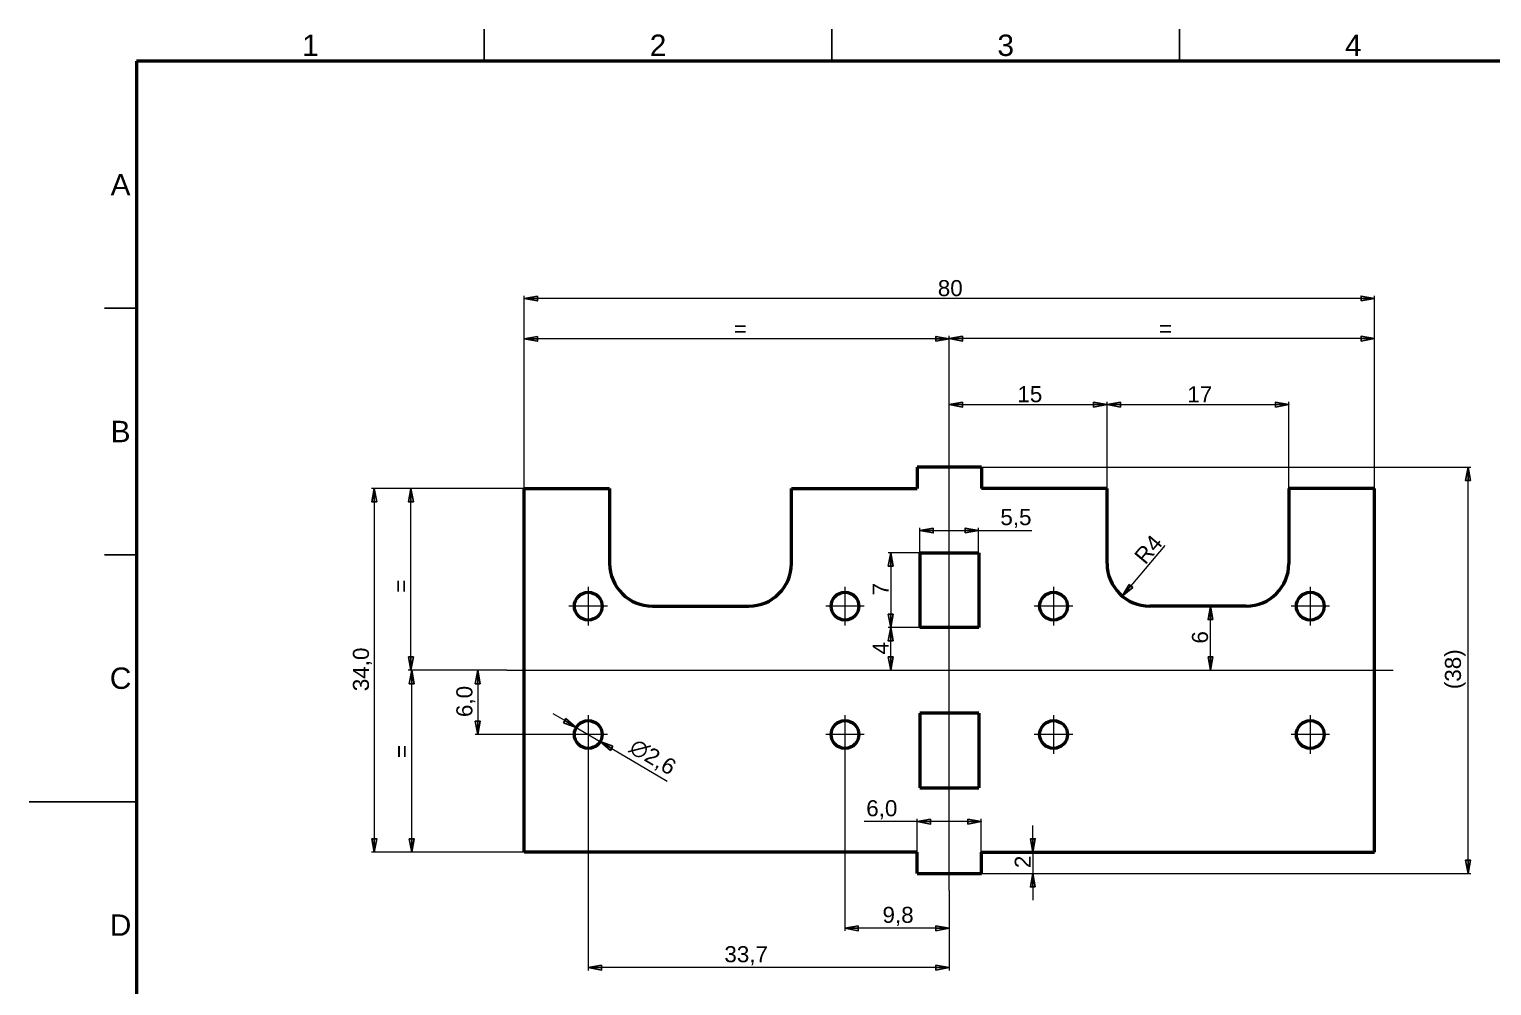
# Model space of a CAD drawing. Header units: millimetres. Extents: x 0 to 208, y 2 to 146.
# Drawn here: x 0 to 136.7, y 57 to 146.5 of the extents above; entities that cross this region are included whole.
import ezdxf

# ---------------------------------------------------------------- set-up
doc = ezdxf.new("R2010")
doc.units = ezdxf.units.MM
doc.header["$LTSCALE"] = 0.5
doc.linetypes.add('CHAIN', pattern=[0.3543, 0.2362, -0.0295, 0.0591, -0.0295])
for name, color, linetype, lineweight in [('Center Mark(INTECO)', 7, 'CHAIN', 18), ('Centerline(INTECO)', 7, 'CHAIN', 18), ('Dimensions(INTECO)', 7, 'Continuous', 25), ('Sketch Geometry(INTECO)', 7, 'Continuous', 50), ('Symbols(INTECO)', 7, 'Continuous', 18)]:
    doc.layers.add(name, color=color, linetype=linetype, lineweight=lineweight)
doc.layers.add('Visible Edges(INTECO)', color=7, linetype='Continuous', lineweight=50, true_color=0x262659)
doc.styles.add('Current-ISO-INTECO', font='arial.ttf')
doc.styles.add('Current-ISO-INTECODimensionsText', font='arial.ttf')
doc.dimstyles.new('ISO - INTECO', dxfattribs={"dimscale": 0.5, "dimtxt": 3, "dimasz": 2.5, "dimexe": 0.5, "dimexo": 0, "dimgap": 0.4, "dimtad": 1, "dimrnd": 1e-08, "dimzin": 0, "dimtxsty": 'Current-ISO-INTECODimensionsText', "dimblk": 'Filled-3', "dimcen": 0.09, "dimdle": 7, "dimclrd": 7, "dimclre": 7, "dimclrt": 7, "dimadec": 1, "dimazin": 0, "dimtfac": 0.666667, "dimtmove": 0, "dimatfit": 3, "dimfxl": 1, "dimtolj": 1, "dimlwd": 15, "dimlwe": 15, "dimarcsym": 0})

# ---------------------------------------------------------------- blocks, each defined once
blk = doc.blocks.new('Borders INTECO Okvir')
at = {"layer": 'Sketch Geometry(INTECO)', "lineweight": 25}
for p, q in [((85, 293), (85, 287)), ((150, 293), (150, 287)), ((215, 293), (215, 287)), ((14, 240.83), (20, 240.83)), ((14, 194.67), (20, 194.67)), ((17, 148.5), (-0.07, 148.5)), ((14, 148.5), (20, 148.5))]:
    blk.add_line(p, q, dxfattribs=at)
at = {"layer": 'Sketch Geometry(INTECO)'}
for p, q in [((410, 287), (20, 287)), ((20, 287), (20, 10))]:
    blk.add_line(p, q, dxfattribs=at)
at = {"layer": 'Symbols(INTECO)', "color": 7, "char_height": 4, "style": 'Current-ISO-INTECO'}
for s, insert, attachment_point in [('\\fArial|b0|i0;\\H4.0000;1', (52.5, 292), 2), ('\\fArial|b0|i0;\\H4.0000;2', (117.5, 292), 2), ('\\fArial|b0|i0;\\H4.0000;3', (182.5, 292), 2), ('\\fArial|b0|i0;\\H4.0000;4', (247.5, 292), 2), ('\\fArial|b0|i0;\\H4.0000;A', (17, 263.92), 5), ('\\fArial|b0|i0;\\H4.0000;B', (17, 217.75), 5), ('\\fArial|b0|i0;\\H4.0000;C', (17, 171.58), 5), ('\\fArial|b0|i0;\\H4.0000;D', (17, 125.42), 5)]:
    blk.add_mtext(s, dxfattribs=dict(at, insert=insert, attachment_point=attachment_point))
blk = doc.blocks.new('Filled-3')
at = {"color": 0}
for p, q in [((0, 0), (-1, 0.18)), ((-1, 0.18), (-1, -0.18)), ((-1, 0), (0, 0)), ((-1, -0.18), (0, 0))]:
    blk.add_line(p, q, dxfattribs=at)
at = {"color": 0, "flags": 128}
blk.add_lwpolyline([(-1, -0.18), (0, 0), (-1, 0.18), (-1, -0.18)], dxfattribs=at)
at = {"color": 0}
blk.add_solid([(-1, -0.18), (0, 0), (-1, 0.18), (-1, -0.18)], dxfattribs=at)
blk = doc.blocks.new('*D25')
at = {"layer": 'Defpoints', "color": 0, "linetype": 'Continuous', "transparency": 16777216}
for p in [(76.22, 78.74), (85.97, 65.96), (76.22, 62.41)]:
    blk.add_point(p, dxfattribs=at)
at = {"layer": 'Dimensions(INTECO)', "color": 7, "linetype": 'Continuous', "lineweight": 15, "transparency": 16777216}
for p, q in [((76.22, 78.74), (76.22, 62.16)), ((85.97, 65.96), (85.97, 62.16)), ((84.72, 62.41), (77.47, 62.41))]:
    blk.add_line(p, q, dxfattribs=at)
at = {"layer": 'Dimensions(INTECO)', "color": 7, "linetype": 'Continuous', "lineweight": 15, "transparency": 16777216, "xscale": 1.25, "yscale": 1.25, "zscale": 1.25, "rotation": 180}
blk.add_blockref('Filled-3', (76.22, 62.41), dxfattribs=at)
at = {"layer": 'Dimensions(INTECO)', "color": 7, "linetype": 'Continuous', "lineweight": 15, "transparency": 16777216, "xscale": 1.25, "yscale": 1.25, "zscale": 1.25}
blk.add_blockref('Filled-3', (85.97, 62.41), dxfattribs=at)
at = {"layer": 'Dimensions(INTECO)', "color": 7, "linetype": 'Continuous', "lineweight": 18, "transparency": 16777216, "insert": (79.73, 64.42), "char_height": 1.5, "attachment_point": 1, "style": 'Current-ISO-INTECODimensionsText'}
blk.add_mtext('\\A1;9,8', dxfattribs=at)
blk = doc.blocks.new('*D26')
at = {"layer": 'Defpoints', "color": 0, "linetype": 'Continuous', "transparency": 16777216}
for p in [(52.22, 81.84), (85.97, 65.96), (52.22, 58.73)]:
    blk.add_point(p, dxfattribs=at)
at = {"layer": 'Dimensions(INTECO)', "color": 7, "linetype": 'Continuous', "lineweight": 15, "transparency": 16777216}
for p, q in [((52.22, 81.84), (52.22, 58.48)), ((85.97, 65.96), (85.97, 58.48)), ((84.72, 58.73), (53.47, 58.73))]:
    blk.add_line(p, q, dxfattribs=at)
at = {"layer": 'Dimensions(INTECO)', "color": 7, "linetype": 'Continuous', "lineweight": 15, "transparency": 16777216, "xscale": 1.25, "yscale": 1.25, "zscale": 1.25, "rotation": 180}
blk.add_blockref('Filled-3', (52.22, 58.73), dxfattribs=at)
at = {"layer": 'Dimensions(INTECO)', "color": 7, "linetype": 'Continuous', "lineweight": 15, "transparency": 16777216, "xscale": 1.25, "yscale": 1.25, "zscale": 1.25}
blk.add_blockref('Filled-3', (85.97, 58.73), dxfattribs=at)
at = {"layer": 'Dimensions(INTECO)', "color": 7, "linetype": 'Continuous', "lineweight": 18, "transparency": 16777216, "insert": (64.95, 60.74), "char_height": 1.5, "attachment_point": 1, "style": 'Current-ISO-INTECODimensionsText'}
blk.add_mtext('\\A1;33,7', dxfattribs=at)
blk = doc.blocks.new('*D27')
at = {"layer": 'Defpoints', "color": 0, "linetype": 'Continuous', "transparency": 16777216}
for p in [(44.6, 86.54), (41.89, 80.54), (50.92, 80.54)]:
    blk.add_point(p, dxfattribs=at)
at = {"layer": 'Dimensions(INTECO)', "color": 7, "linetype": 'Continuous', "lineweight": 15, "transparency": 16777216}
for p, q in [((44.6, 86.54), (41.64, 86.54)), ((41.89, 85.29), (41.89, 81.79)), ((50.92, 80.54), (41.64, 80.54))]:
    blk.add_line(p, q, dxfattribs=at)
at = {"layer": 'Dimensions(INTECO)', "color": 7, "linetype": 'Continuous', "lineweight": 15, "transparency": 16777216, "xscale": 1.25, "yscale": 1.25, "zscale": 1.25}
for p, rotation in [((41.89, 86.54), 90), ((41.89, 80.54), 270)]:
    blk.add_blockref('Filled-3', p, dxfattribs=dict(at, rotation=rotation))
at = {"layer": 'Dimensions(INTECO)', "color": 7, "linetype": 'Continuous', "lineweight": 18, "transparency": 16777216, "insert": (39.89, 82.17), "char_height": 1.5, "attachment_point": 1, "rotation": 90, "style": 'Current-ISO-INTECODimensionsText'}
blk.add_mtext('\\A1;6,0', dxfattribs=at)
blk = doc.blocks.new('*D28')
at = {"layer": 'Defpoints', "color": 0, "linetype": 'Continuous', "transparency": 16777216}
for p in [(100.72, 111.39), (85.97, 106.69), (100.72, 103.54)]:
    blk.add_point(p, dxfattribs=at)
at = {"layer": 'Dimensions(INTECO)', "color": 7, "linetype": 'Continuous', "lineweight": 15, "transparency": 16777216}
for p, q in [((85.97, 106.69), (85.97, 111.64)), ((87.22, 111.39), (99.47, 111.39)), ((100.72, 103.54), (100.72, 111.64))]:
    blk.add_line(p, q, dxfattribs=at)
at = {"layer": 'Dimensions(INTECO)', "color": 7, "linetype": 'Continuous', "lineweight": 15, "transparency": 16777216, "xscale": 1.25, "yscale": 1.25, "zscale": 1.25, "rotation": 180}
blk.add_blockref('Filled-3', (85.97, 111.39), dxfattribs=at)
at = {"layer": 'Dimensions(INTECO)', "color": 7, "linetype": 'Continuous', "lineweight": 15, "transparency": 16777216, "xscale": 1.25, "yscale": 1.25, "zscale": 1.25}
blk.add_blockref('Filled-3', (100.72, 111.39), dxfattribs=at)
at = {"layer": 'Dimensions(INTECO)', "color": 7, "linetype": 'Continuous', "lineweight": 18, "transparency": 16777216, "insert": (92.34, 113.12), "char_height": 1.5, "attachment_point": 1, "style": 'Current-ISO-INTECODimensionsText'}
blk.add_mtext('\\A1;15', dxfattribs=at)
blk = doc.blocks.new('*D29')
at = {"layer": 'Defpoints', "color": 0, "linetype": 'Continuous', "transparency": 16777216}
for p in [(117.72, 111.39), (100.72, 103.54), (117.72, 103.54)]:
    blk.add_point(p, dxfattribs=at)
at = {"layer": 'Dimensions(INTECO)', "color": 7, "linetype": 'Continuous', "lineweight": 15, "transparency": 16777216}
for p, q in [((100.72, 103.54), (100.72, 111.64)), ((101.97, 111.39), (116.47, 111.39)), ((117.72, 103.54), (117.72, 111.64))]:
    blk.add_line(p, q, dxfattribs=at)
at = {"layer": 'Dimensions(INTECO)', "color": 7, "linetype": 'Continuous', "lineweight": 15, "transparency": 16777216, "xscale": 1.25, "yscale": 1.25, "zscale": 1.25, "rotation": 180}
blk.add_blockref('Filled-3', (100.72, 111.39), dxfattribs=at)
at = {"layer": 'Dimensions(INTECO)', "color": 7, "linetype": 'Continuous', "lineweight": 15, "transparency": 16777216, "xscale": 1.25, "yscale": 1.25, "zscale": 1.25}
blk.add_blockref('Filled-3', (117.72, 111.39), dxfattribs=at)
at = {"layer": 'Dimensions(INTECO)', "color": 7, "linetype": 'Continuous', "lineweight": 18, "transparency": 16777216, "insert": (108.22, 113.1), "char_height": 1.5, "attachment_point": 1, "style": 'Current-ISO-INTECODimensionsText'}
blk.add_mtext('\\A1;17', dxfattribs=at)
blk = doc.blocks.new('*D30')
at = {"layer": 'Defpoints', "color": 0, "linetype": 'Continuous', "transparency": 16777216}
for p in [(109.22, 92.54), (110.4, 92.54), (110.4, 86.54)]:
    blk.add_point(p, dxfattribs=at)
at = {"layer": 'Dimensions(INTECO)', "color": 7, "linetype": 'Continuous', "lineweight": 15, "transparency": 16777216}
blk.add_line((110.4, 87.79), (110.4, 91.29), dxfattribs=at)
at = {"layer": 'Dimensions(INTECO)', "color": 7, "linetype": 'Continuous', "lineweight": 15, "transparency": 16777216, "xscale": 1.25, "yscale": 1.25, "zscale": 1.25}
for p, rotation in [((110.4, 92.54), 90), ((110.4, 86.54), 270)]:
    blk.add_blockref('Filled-3', p, dxfattribs=dict(at, rotation=rotation))
at = {"layer": 'Dimensions(INTECO)', "color": 7, "linetype": 'Continuous', "lineweight": 18, "transparency": 16777216, "insert": (108.66, 89.04), "char_height": 1.5, "attachment_point": 1, "rotation": 90, "style": 'Current-ISO-INTECODimensionsText'}
blk.add_mtext('\\A1;6', dxfattribs=at)
blk = doc.blocks.new('*D31')
at = {"layer": 'Defpoints', "color": 0, "linetype": 'Continuous', "transparency": 16777216}
for p in [(80.5, 90.54), (83.22, 90.54), (80.5, 86.54)]:
    blk.add_point(p, dxfattribs=at)
at = {"layer": 'Dimensions(INTECO)', "color": 7, "linetype": 'Continuous', "lineweight": 15, "transparency": 16777216}
for p, q in [((83.22, 90.54), (80.25, 90.54)), ((80.5, 87.79), (80.5, 89.29))]:
    blk.add_line(p, q, dxfattribs=at)
at = {"layer": 'Dimensions(INTECO)', "color": 7, "linetype": 'Continuous', "lineweight": 15, "transparency": 16777216, "xscale": 1.25, "yscale": 1.25, "zscale": 1.25}
for p, rotation in [((80.5, 90.54), 90), ((80.5, 86.54), 270)]:
    blk.add_blockref('Filled-3', p, dxfattribs=dict(at, rotation=rotation))
at = {"layer": 'Dimensions(INTECO)', "color": 7, "linetype": 'Continuous', "lineweight": 18, "transparency": 16777216, "insert": (78.8, 88.02), "char_height": 1.5, "attachment_point": 1, "rotation": 90, "style": 'Current-ISO-INTECODimensionsText'}
blk.add_mtext('\\A1;4', dxfattribs=at)
blk = doc.blocks.new('*D32')
at = {"layer": 'Defpoints', "color": 0, "linetype": 'Continuous', "transparency": 16777216}
for p in [(83.22, 97.54), (80.5, 90.54), (83.22, 90.54)]:
    blk.add_point(p, dxfattribs=at)
at = {"layer": 'Dimensions(INTECO)', "color": 7, "linetype": 'Continuous', "lineweight": 15, "transparency": 16777216}
for p, q in [((83.22, 97.54), (80.25, 97.54)), ((80.5, 96.29), (80.5, 91.79)), ((83.22, 90.54), (80.25, 90.54))]:
    blk.add_line(p, q, dxfattribs=at)
at = {"layer": 'Dimensions(INTECO)', "color": 7, "linetype": 'Continuous', "lineweight": 15, "transparency": 16777216, "xscale": 1.25, "yscale": 1.25, "zscale": 1.25}
for p, rotation in [((80.5, 97.54), 90), ((80.5, 90.54), 270)]:
    blk.add_blockref('Filled-3', p, dxfattribs=dict(at, rotation=rotation))
at = {"layer": 'Dimensions(INTECO)', "color": 7, "linetype": 'Continuous', "lineweight": 18, "transparency": 16777216, "insert": (78.8, 93.55), "char_height": 1.5, "attachment_point": 1, "rotation": 90, "style": 'Current-ISO-INTECODimensionsText'}
blk.add_mtext('\\A1;7', dxfattribs=at)
blk = doc.blocks.new('*D33')
at = {"layer": 'Defpoints', "color": 0, "linetype": 'Continuous', "transparency": 16777216}
for p in [(88.72, 99.62), (83.22, 97.54), (88.72, 97.54)]:
    blk.add_point(p, dxfattribs=at)
at = {"layer": 'Dimensions(INTECO)', "color": 7, "linetype": 'Continuous', "lineweight": 15, "transparency": 16777216}
for p, q in [((83.22, 97.54), (83.22, 99.87)), ((88.72, 97.54), (88.72, 99.87)), ((84.47, 99.62), (87.47, 99.62)), ((88.72, 99.62), (93.69, 99.62))]:
    blk.add_line(p, q, dxfattribs=at)
at = {"layer": 'Dimensions(INTECO)', "color": 7, "linetype": 'Continuous', "lineweight": 15, "transparency": 16777216, "xscale": 1.25, "yscale": 1.25, "zscale": 1.25, "rotation": 180}
blk.add_blockref('Filled-3', (83.22, 99.62), dxfattribs=at)
at = {"layer": 'Dimensions(INTECO)', "color": 7, "linetype": 'Continuous', "lineweight": 15, "transparency": 16777216, "xscale": 1.25, "yscale": 1.25, "zscale": 1.25}
blk.add_blockref('Filled-3', (88.72, 99.62), dxfattribs=at)
at = {"layer": 'Dimensions(INTECO)', "color": 7, "linetype": 'Continuous', "lineweight": 18, "transparency": 16777216, "insert": (90.75, 101.62), "char_height": 1.5, "attachment_point": 1, "style": 'Current-ISO-INTECODimensionsText'}
blk.add_mtext('\\A1;5,5', dxfattribs=at)
blk = doc.blocks.new('*D34')
at = {"layer": 'Defpoints', "color": 0, "linetype": 'Continuous', "transparency": 16777216}
for p in [(88.97, 72.39), (82.97, 69.54), (88.97, 69.54)]:
    blk.add_point(p, dxfattribs=at)
at = {"layer": 'Dimensions(INTECO)', "color": 7, "linetype": 'Continuous', "lineweight": 15, "transparency": 16777216}
for p, q in [((82.97, 69.54), (82.97, 72.64)), ((88.97, 69.54), (88.97, 72.64)), ((82.97, 72.39), (78.01, 72.39)), ((87.72, 72.39), (84.22, 72.39))]:
    blk.add_line(p, q, dxfattribs=at)
at = {"layer": 'Dimensions(INTECO)', "color": 7, "linetype": 'Continuous', "lineweight": 15, "transparency": 16777216, "xscale": 1.25, "yscale": 1.25, "zscale": 1.25, "rotation": 180}
blk.add_blockref('Filled-3', (82.97, 72.39), dxfattribs=at)
at = {"layer": 'Dimensions(INTECO)', "color": 7, "linetype": 'Continuous', "lineweight": 15, "transparency": 16777216, "xscale": 1.25, "yscale": 1.25, "zscale": 1.25}
blk.add_blockref('Filled-3', (88.97, 72.39), dxfattribs=at)
at = {"layer": 'Dimensions(INTECO)', "color": 7, "linetype": 'Continuous', "lineweight": 18, "transparency": 16777216, "insert": (78.21, 74.39), "char_height": 1.5, "attachment_point": 1, "style": 'Current-ISO-INTECODimensionsText'}
blk.add_mtext('\\A1;6,0', dxfattribs=at)
blk = doc.blocks.new('*D35')
at = {"layer": 'Defpoints', "color": 0, "linetype": 'Continuous', "transparency": 16777216}
for p in [(93.79, 69.54), (88.97, 67.54), (93.79, 67.54)]:
    blk.add_point(p, dxfattribs=at)
at = {"layer": 'Dimensions(INTECO)', "color": 7, "linetype": 'Continuous', "lineweight": 15, "transparency": 16777216}
for p, q in [((93.79, 70.79), (93.79, 72.04)), ((93.79, 69.54), (93.79, 67.54)), ((88.97, 67.54), (94.04, 67.54)), ((93.79, 66.29), (93.79, 65.04))]:
    blk.add_line(p, q, dxfattribs=at)
at = {"layer": 'Dimensions(INTECO)', "color": 7, "linetype": 'Continuous', "lineweight": 15, "transparency": 16777216, "xscale": 1.25, "yscale": 1.25, "zscale": 1.25}
for p, rotation in [((93.79, 69.54), 270), ((93.79, 67.54), 90)]:
    blk.add_blockref('Filled-3', p, dxfattribs=dict(at, rotation=rotation))
at = {"layer": 'Dimensions(INTECO)', "color": 7, "linetype": 'Continuous', "lineweight": 18, "transparency": 16777216, "insert": (92.09, 68.04), "char_height": 1.5, "attachment_point": 1, "rotation": 90, "style": 'Current-ISO-INTECODimensionsText'}
blk.add_mtext('\\A1;2', dxfattribs=at)
blk = doc.blocks.new('*D36')
at = {"layer": 'Defpoints', "color": 0, "linetype": 'Continuous', "transparency": 16777216}
for p in [(35.72, 86.54), (44.6, 86.54), (46.22, 69.54)]:
    blk.add_point(p, dxfattribs=at)
at = {"layer": 'Dimensions(INTECO)', "color": 7, "linetype": 'Continuous', "lineweight": 15, "transparency": 16777216}
for p, q in [((44.6, 86.54), (35.47, 86.54)), ((35.72, 70.79), (35.72, 85.29)), ((46.22, 69.54), (35.47, 69.54))]:
    blk.add_line(p, q, dxfattribs=at)
at = {"layer": 'Dimensions(INTECO)', "color": 7, "linetype": 'Continuous', "lineweight": 15, "transparency": 16777216, "xscale": 1.25, "yscale": 1.25, "zscale": 1.25}
for p, rotation in [((35.72, 86.54), 90), ((35.72, 69.54), 270)]:
    blk.add_blockref('Filled-3', p, dxfattribs=dict(at, rotation=rotation))
at = {"layer": 'Dimensions(INTECO)', "color": 7, "linetype": 'Continuous', "lineweight": 18, "transparency": 16777216, "insert": (34.02, 77.76), "char_height": 1.5, "attachment_point": 1, "rotation": 90, "style": 'Current-ISO-INTECODimensionsText'}
blk.add_mtext('\\A1; \\fArial|b0|i0;\\H1.5000;=', dxfattribs=at)
blk = doc.blocks.new('*D37')
at = {"layer": 'Defpoints', "color": 0, "linetype": 'Continuous', "transparency": 16777216}
for p in [(35.65, 103.54), (46.22, 103.54), (44.6, 86.54)]:
    blk.add_point(p, dxfattribs=at)
at = {"layer": 'Dimensions(INTECO)', "color": 7, "linetype": 'Continuous', "lineweight": 15, "transparency": 16777216}
for p, q in [((46.22, 103.54), (35.4, 103.54)), ((35.65, 87.79), (35.65, 102.29)), ((44.6, 86.54), (35.4, 86.54))]:
    blk.add_line(p, q, dxfattribs=at)
at = {"layer": 'Dimensions(INTECO)', "color": 7, "linetype": 'Continuous', "lineweight": 15, "transparency": 16777216, "xscale": 1.25, "yscale": 1.25, "zscale": 1.25}
for p, rotation in [((35.65, 103.54), 90), ((35.65, 86.54), 270)]:
    blk.add_blockref('Filled-3', p, dxfattribs=dict(at, rotation=rotation))
at = {"layer": 'Dimensions(INTECO)', "color": 7, "linetype": 'Continuous', "lineweight": 18, "transparency": 16777216, "insert": (33.95, 93.21), "char_height": 1.5, "attachment_point": 1, "rotation": 90, "style": 'Current-ISO-INTECODimensionsText'}
blk.add_mtext('\\A1; \\fArial|b0|i0;\\H1.5000;=', dxfattribs=at)
blk = doc.blocks.new('*D38')
at = {"layer": 'Defpoints', "color": 0, "linetype": 'Continuous', "transparency": 16777216}
for p in [(46.22, 103.54), (32.22, 69.54), (46.22, 69.54)]:
    blk.add_point(p, dxfattribs=at)
at = {"layer": 'Dimensions(INTECO)', "color": 7, "linetype": 'Continuous', "lineweight": 15, "transparency": 16777216}
for p, q in [((46.22, 103.54), (31.97, 103.54)), ((32.22, 102.29), (32.22, 70.79)), ((46.22, 69.54), (31.97, 69.54))]:
    blk.add_line(p, q, dxfattribs=at)
at = {"layer": 'Dimensions(INTECO)', "color": 7, "linetype": 'Continuous', "lineweight": 15, "transparency": 16777216, "xscale": 1.25, "yscale": 1.25, "zscale": 1.25}
for p, rotation in [((32.22, 103.54), 90), ((32.22, 69.54), 270)]:
    blk.add_blockref('Filled-3', p, dxfattribs=dict(at, rotation=rotation))
at = {"layer": 'Dimensions(INTECO)', "color": 7, "linetype": 'Continuous', "lineweight": 18, "transparency": 16777216, "insert": (30.22, 84.59), "char_height": 1.5, "attachment_point": 1, "rotation": 90, "style": 'Current-ISO-INTECODimensionsText'}
blk.add_mtext('\\A1;34,0', dxfattribs=at)
blk = doc.blocks.new('*D39')
at = {"layer": 'Defpoints', "color": 0, "linetype": 'Continuous', "transparency": 16777216}
for p in [(88.97, 105.54), (134.47, 105.54), (88.97, 67.54)]:
    blk.add_point(p, dxfattribs=at)
at = {"layer": 'Dimensions(INTECO)', "color": 7, "linetype": 'Continuous', "lineweight": 15, "transparency": 16777216}
for p, q in [((88.97, 105.54), (134.72, 105.54)), ((134.47, 68.79), (134.47, 104.29)), ((88.97, 67.54), (134.72, 67.54))]:
    blk.add_line(p, q, dxfattribs=at)
at = {"layer": 'Dimensions(INTECO)', "color": 7, "linetype": 'Continuous', "lineweight": 15, "transparency": 16777216, "xscale": 1.25, "yscale": 1.25, "zscale": 1.25}
for p, rotation in [((134.47, 105.54), 90), ((134.47, 67.54), 270)]:
    blk.add_blockref('Filled-3', p, dxfattribs=dict(at, rotation=rotation))
at = {"layer": 'Dimensions(INTECO)', "color": 7, "linetype": 'Continuous', "lineweight": 18, "transparency": 16777216, "insert": (132.31, 84.78), "char_height": 1.5, "attachment_point": 1, "rotation": 90, "style": 'Current-ISO-INTECODimensionsText'}
blk.add_mtext('\\A1;\\fArial|b0|i0;\\H1.5000;(38)', dxfattribs=at)
blk = doc.blocks.new('*D40')
at = {"layer": 'Defpoints', "color": 0, "linetype": 'Continuous', "transparency": 16777216}
for p in [(46.22, 117.54), (85.97, 106.69), (46.22, 103.54)]:
    blk.add_point(p, dxfattribs=at)
at = {"layer": 'Dimensions(INTECO)', "color": 7, "linetype": 'Continuous', "lineweight": 15, "transparency": 16777216}
for p, q in [((46.22, 103.54), (46.22, 117.79)), ((85.97, 106.69), (85.97, 117.79)), ((84.72, 117.54), (47.47, 117.54))]:
    blk.add_line(p, q, dxfattribs=at)
at = {"layer": 'Dimensions(INTECO)', "color": 7, "linetype": 'Continuous', "lineweight": 15, "transparency": 16777216, "xscale": 1.25, "yscale": 1.25, "zscale": 1.25, "rotation": 180}
blk.add_blockref('Filled-3', (46.22, 117.54), dxfattribs=at)
at = {"layer": 'Dimensions(INTECO)', "color": 7, "linetype": 'Continuous', "lineweight": 15, "transparency": 16777216, "xscale": 1.25, "yscale": 1.25, "zscale": 1.25}
blk.add_blockref('Filled-3', (85.97, 117.54), dxfattribs=at)
at = {"layer": 'Dimensions(INTECO)', "color": 7, "linetype": 'Continuous', "lineweight": 18, "transparency": 16777216, "insert": (65.25, 119.24), "char_height": 1.5, "attachment_point": 1, "style": 'Current-ISO-INTECODimensionsText'}
blk.add_mtext('\\A1; \\fArial|b0|i0;\\H1.5000;=', dxfattribs=at)
blk = doc.blocks.new('*D41')
at = {"layer": 'Defpoints', "color": 0, "linetype": 'Continuous', "transparency": 16777216}
for p in [(85.97, 117.56), (85.97, 106.69), (125.72, 103.54)]:
    blk.add_point(p, dxfattribs=at)
at = {"layer": 'Dimensions(INTECO)', "color": 7, "linetype": 'Continuous', "lineweight": 15, "transparency": 16777216}
for p, q in [((85.97, 106.69), (85.97, 117.81)), ((125.72, 103.54), (125.72, 117.81)), ((124.47, 117.56), (87.22, 117.56))]:
    blk.add_line(p, q, dxfattribs=at)
at = {"layer": 'Dimensions(INTECO)', "color": 7, "linetype": 'Continuous', "lineweight": 15, "transparency": 16777216, "xscale": 1.25, "yscale": 1.25, "zscale": 1.25, "rotation": 180}
blk.add_blockref('Filled-3', (85.97, 117.56), dxfattribs=at)
at = {"layer": 'Dimensions(INTECO)', "color": 7, "linetype": 'Continuous', "lineweight": 15, "transparency": 16777216, "xscale": 1.25, "yscale": 1.25, "zscale": 1.25}
blk.add_blockref('Filled-3', (125.72, 117.56), dxfattribs=at)
at = {"layer": 'Dimensions(INTECO)', "color": 7, "linetype": 'Continuous', "lineweight": 18, "transparency": 16777216, "insert": (105, 119.26), "char_height": 1.5, "attachment_point": 1, "style": 'Current-ISO-INTECODimensionsText'}
blk.add_mtext('\\A1; \\fArial|b0|i0;\\H1.5000;=', dxfattribs=at)
blk = doc.blocks.new('*D42')
at = {"layer": 'Defpoints', "color": 0, "linetype": 'Continuous', "transparency": 16777216}
for p in [(46.22, 121.31), (46.22, 103.54), (125.72, 103.54)]:
    blk.add_point(p, dxfattribs=at)
at = {"layer": 'Dimensions(INTECO)', "color": 7, "linetype": 'Continuous', "lineweight": 15, "transparency": 16777216}
for p, q in [((46.22, 103.54), (46.22, 121.56)), ((124.47, 121.31), (47.47, 121.31)), ((125.72, 103.54), (125.72, 121.56))]:
    blk.add_line(p, q, dxfattribs=at)
at = {"layer": 'Dimensions(INTECO)', "color": 7, "linetype": 'Continuous', "lineweight": 15, "transparency": 16777216, "xscale": 1.25, "yscale": 1.25, "zscale": 1.25, "rotation": 180}
blk.add_blockref('Filled-3', (46.22, 121.31), dxfattribs=at)
at = {"layer": 'Dimensions(INTECO)', "color": 7, "linetype": 'Continuous', "lineweight": 15, "transparency": 16777216, "xscale": 1.25, "yscale": 1.25, "zscale": 1.25}
blk.add_blockref('Filled-3', (125.72, 121.31), dxfattribs=at)
at = {"layer": 'Dimensions(INTECO)', "color": 7, "linetype": 'Continuous', "lineweight": 18, "transparency": 16777216, "insert": (84.9, 123.04), "char_height": 1.5, "attachment_point": 1, "style": 'Current-ISO-INTECODimensionsText'}
blk.add_mtext('\\A1;80', dxfattribs=at)
blk = doc.blocks.new('*D43')
at = {"layer": 'Defpoints', "color": 0, "linetype": 'Continuous', "transparency": 16777216}
for p in [(51.1, 81.2), (53.34, 79.88)]:
    blk.add_point(p, dxfattribs=at)
at = {"layer": 'Dimensions(INTECO)', "color": 7, "linetype": 'Continuous', "lineweight": 15, "transparency": 16777216}
for p, q in [((50.03, 81.84), (48.95, 82.47)), ((51.1, 81.2), (53.34, 79.88)), ((54.42, 79.24), (59.59, 76.18))]:
    blk.add_line(p, q, dxfattribs=at)
at = {"layer": 'Dimensions(INTECO)', "color": 7, "linetype": 'Continuous', "lineweight": 15, "transparency": 16777216, "xscale": 1.25, "yscale": 1.25, "zscale": 1.25}
for p, rotation in [((51.1, 81.2), 329.3982498445719), ((53.34, 79.88), 149.3982498445719)]:
    blk.add_blockref('Filled-3', p, dxfattribs=dict(at, rotation=rotation))
at = {"layer": 'Dimensions(INTECO)', "color": 7, "linetype": 'Continuous', "lineweight": 18, "transparency": 16777216, "insert": (56.71, 80.27), "char_height": 1.5, "attachment_point": 1, "rotation": 329.3982, "style": 'Current-ISO-INTECODimensionsText'}
blk.add_mtext('\\A1;∅2,6', dxfattribs=at)
blk = doc.blocks.new('*D44')
at = {"layer": 'Defpoints', "color": 0, "linetype": 'Continuous', "transparency": 16777216}
for p in [(104.72, 96.54), (102.15, 93.48)]:
    blk.add_point(p, dxfattribs=at)
at = {"layer": 'Dimensions(INTECO)', "color": 7, "linetype": 'Continuous', "lineweight": 15, "transparency": 16777216}
blk.add_line((106.13, 98.22), (102.95, 94.43), dxfattribs=at)
at = {"layer": 'Dimensions(INTECO)', "color": 7, "linetype": 'Continuous', "lineweight": 15, "transparency": 16777216, "xscale": 1.25, "yscale": 1.25, "zscale": 1.25, "rotation": 229.9730942441794}
blk.add_blockref('Filled-3', (102.15, 93.48), dxfattribs=at)
at = {"layer": 'Dimensions(INTECO)', "color": 7, "linetype": 'Continuous', "lineweight": 18, "transparency": 16777216, "insert": (103.15, 97.31), "char_height": 1.5, "attachment_point": 1, "rotation": 49.9731, "style": 'Current-ISO-INTECODimensionsText'}
blk.add_mtext('\\A1;R4', dxfattribs=at)

msp = doc.modelspace()

# ---------------------------------------------------------------- linework, layer by layer
at = {"layer": 'Center Mark(INTECO)', "linetype": 'Continuous'}
for p, q in [((52.222, 94.339), (52.222, 90.739)), ((76.222, 94.339), (76.222, 90.739)), ((95.722, 94.339), (95.722, 90.739)), ((119.722, 94.339), (119.722, 90.739)), ((54.022, 92.539), (50.422, 92.539)), ((78.022, 92.539), (74.422, 92.539)), ((97.522, 92.539), (93.922, 92.539)), ((121.522, 92.539), (117.922, 92.539)), ((52.222, 82.339), (52.222, 78.739)), ((76.222, 82.339), (76.222, 78.739)), ((95.722, 82.339), (95.722, 78.739)), ((119.722, 82.339), (119.722, 78.739)), ((54.022, 80.539), (50.422, 80.539)), ((78.022, 80.539), (74.422, 80.539)), ((97.522, 80.539), (93.922, 80.539)), ((121.522, 80.539), (117.922, 80.539))]:
    msp.add_line(p, q, dxfattribs=at)
at = {"layer": 'Centerline(INTECO)', "linetype": 'Continuous'}
for p, q in [((85.972, 65.96), (85.972, 106.692)), ((127.487, 86.539), (44.6, 86.539))]:
    msp.add_line(p, q, dxfattribs=at)
at = {"layer": 'Visible Edges(INTECO)'}
for p, q in [((82.972, 105.539), (82.972, 103.539)), ((88.972, 105.539), (82.972, 105.539)), ((88.972, 105.539), (88.972, 103.539)), ((46.222, 103.539), (54.222, 103.539)), ((46.222, 69.539), (46.222, 103.539)), ((54.222, 103.539), (54.222, 96.539)), ((71.222, 96.539), (71.222, 103.539)), ((71.222, 103.539), (82.972, 103.539)), ((100.722, 103.539), (88.972, 103.539)), ((100.722, 96.539), (100.722, 103.539)), ((117.722, 103.539), (117.722, 96.539)), ((125.722, 103.539), (117.722, 103.539)), ((125.722, 69.539), (125.722, 103.539)), ((83.222, 97.539), (83.222, 90.539)), ((83.222, 97.539), (88.722, 97.539)), ((88.722, 97.539), (88.722, 90.539)), ((58.222, 92.539), (67.222, 92.539)), ((113.722, 92.539), (104.722, 92.539)), ((88.722, 90.539), (83.222, 90.539)), ((83.222, 82.539), (83.222, 75.539)), ((88.722, 82.539), (83.222, 82.539)), ((88.722, 82.539), (88.722, 75.539)), ((83.222, 75.539), (88.722, 75.539)), ((82.972, 69.539), (46.222, 69.539)), ((82.972, 67.539), (82.972, 69.539)), ((88.972, 67.539), (88.972, 69.539)), ((88.972, 69.539), (125.722, 69.539)), ((82.972, 67.539), (88.972, 67.539))]:
    msp.add_line(p, q, dxfattribs=at)
for centre in [(52.222, 92.539), (76.222, 92.539), (95.722, 92.539), (119.722, 92.539), (52.222, 80.539), (76.222, 80.539), (95.722, 80.539), (119.722, 80.539)]:
    msp.add_circle(centre, 1.3, dxfattribs=at)
for centre, start, end in [((58.222, 96.539), 180, 270), ((67.222, 96.539), 270, 0), ((104.722, 96.539), 180, 270), ((113.722, 96.539), 270, 0)]:
    msp.add_arc(centre, 4, start, end, dxfattribs=at)

# ---------------------------------------------------------------- block references
at = {"xscale": 0.5, "yscale": 0.5, "zscale": 0.5}
msp.add_blockref('Borders INTECO Okvir', (0, 0), dxfattribs=at)

# ---------------------------------------------------------------- dimensions: what is measured, and where the dimension line sits
at = {"layer": 'Dimensions(INTECO)', "color": 7, "linetype": 'Continuous', "lineweight": 18}
for base, p1, p2, override, picture, middle in [((46.221982861, 121.308514508), (125.721982861, 103.539499909), (46.221982861, 103.539499909), {"dimgap": 0.4, "dimdec": 0, "dimtol": 0, "dimlim": 0, "dimtp": 0, "dimtm": 0, "dimtdec": 0, "dimtofl": 0, "dimatfit": 1}, '*D42', (85.971982861, 121.308514508)), ((100.722, 111.391), (85.972, 106.692), (100.722, 103.539), {"dimgap": 0.4, "dimdec": 0, "dimtol": 0, "dimlim": 0, "dimtp": 0, "dimtm": 0, "dimtdec": 0, "dimtofl": 0, "dimatfit": 1}, '*D28', (93.347, 111.391)), ((117.722, 111.391), (100.722, 103.539), (117.722, 103.539), {"dimgap": 0.4, "dimdec": 0, "dimtol": 0, "dimlim": 0, "dimtp": 0, "dimtm": 0, "dimtdec": 0, "dimtofl": 0, "dimatfit": 1}, '*D29', (109.222, 111.391)), ((88.972, 72.388), (82.972, 69.539), (88.972, 69.539), {"dimgap": 0.4, "dimdec": 1, "dimtol": 0, "dimlim": 0, "dimtp": 0, "dimtm": 0, "dimtdec": 1, "dimtofl": 0, "dimatfit": 2}, '*D34', (79.572, 72.388))]:
    dim = msp.add_linear_dim(base=base, p1=p1, p2=p2, dimstyle='ISO - INTECO', override=override, dxfattribs=at)
    dim.commit()
    dim.dimension.update_dxf_attribs({"geometry": picture, "text_midpoint": middle, "dimtype": 160})
for base, p1, p2, picture, middle in [((46.222, 117.539), (85.972, 106.692), (46.222, 103.539), '*D40', (66.097, 117.539)), ((85.972, 117.557), (125.722, 103.539), (85.972, 106.692), '*D41', (105.847, 117.557))]:
    dim = msp.add_linear_dim(base=base, p1=p1, p2=p2, text=' \\fArial|b0|i0;\\H1.5000;=', dimstyle='ISO - INTECO', override={"dimgap": 0.4, "dimdec": 2, "dimtol": 0, "dimlim": 0, "dimtp": 0, "dimtm": 0, "dimtdec": 2, "dimtofl": 0, "dimatfit": 1}, dxfattribs=at)
    dim.commit()
    dim.dimension.update_dxf_attribs({"geometry": picture, "text_midpoint": middle, "dimtype": 160})
for base, p1, p2, angle, text, override, picture, middle in [((134.472, 105.539), (88.972, 67.539), (88.972, 105.539), 270, '\\fArial|b0|i0;\\H1.5000;(<>)', {"dimgap": 0.4, "dimdec": 0, "dimtol": 0, "dimlim": 0, "dimtp": 0, "dimtm": 0, "dimtdec": 0, "dimtofl": 0, "dimatfit": 1}, '*D39', (134.472, 86.539)), ((35.651, 103.539), (44.6, 86.539), (46.222, 103.539), 90, ' \\fArial|b0|i0;\\H1.5000;=', {"dimgap": 0.4, "dimdec": 2, "dimtol": 0, "dimlim": 0, "dimtp": 0, "dimtm": 0, "dimtdec": 2, "dimtofl": 0, "dimatfit": 1}, '*D37', (35.651, 94.051)), ((35.722, 86.539), (46.222, 69.539), (44.6, 86.539), 90, ' \\fArial|b0|i0;\\H1.5000;=', {"dimgap": 0.4, "dimdec": 2, "dimtol": 0, "dimlim": 0, "dimtp": 0, "dimtm": 0, "dimtdec": 2, "dimtofl": 0, "dimatfit": 1}, '*D36', (35.722, 78.606))]:
    dim = msp.add_linear_dim(base=base, p1=p1, p2=p2, angle=angle, text=text, dimstyle='ISO - INTECO', override=override, dxfattribs=at)
    dim.commit()
    dim.dimension.update_dxf_attribs({"geometry": picture, "text_midpoint": middle, "dimtype": 160})
for base, p1, p2, angle, override, picture, middle in [((32.222, 69.539), (46.222, 103.539), (46.222, 69.539), 270, {"dimgap": 0.4, "dimdec": 1, "dimtol": 0, "dimlim": 0, "dimtp": 0, "dimtm": 0, "dimtdec": 1, "dimtofl": 0, "dimatfit": 1}, '*D38', (32.222, 86.539)), ((88.722, 99.619), (83.222, 97.539), (88.722, 97.539), 180, {"dimgap": 0.4, "dimdec": 1, "dimtol": 0, "dimlim": 0, "dimtp": 0, "dimtm": 0, "dimtdec": 1, "dimtofl": 0, "dimatfit": 2}, '*D33', (92.118, 99.619)), ((80.497, 90.539), (83.222, 97.539), (83.222, 90.539), 90, {"dimgap": 0.4, "dimdec": 0, "dimtol": 0, "dimlim": 0, "dimtp": 0, "dimtm": 0, "dimtdec": 0, "dimtofl": 0, "dimatfit": 1}, '*D32', (80.497, 94.039)), ((110.397, 92.539), (110.397, 86.539), (109.222, 92.539), 90, {"dimgap": 0.4, "dimdec": 0, "dimse1": 1, "dimse2": 1, "dimtol": 0, "dimlim": 0, "dimtp": 0, "dimtm": 0, "dimtdec": 0, "dimtofl": 0, "dimatfit": 1}, '*D30', (110.397, 89.539)), ((80.497, 90.539), (80.497, 86.539), (83.222, 90.539), 90, {"dimgap": 0.4, "dimdec": 0, "dimse1": 1, "dimtol": 0, "dimlim": 0, "dimtp": 0, "dimtm": 0, "dimtdec": 0, "dimtofl": 0, "dimatfit": 1}, '*D31', (80.497, 88.539)), ((41.894, 80.539), (44.6, 86.539), (50.922, 80.539), 90, {"dimgap": 0.4, "dimdec": 1, "dimtol": 0, "dimlim": 0, "dimtp": 0, "dimtm": 0, "dimtdec": 1, "dimtofl": 0, "dimatfit": 1}, '*D27', (41.894, 83.539)), ((52.221982861, 58.732300185), (85.971982861, 65.960123563), (52.221982861, 81.839499909), 180, {"dimgap": 0.4, "dimdec": 1, "dimtol": 0, "dimlim": 0, "dimtp": 0, "dimtm": 0, "dimtdec": 1, "dimtofl": 0, "dimatfit": 1}, '*D26', (66.899209067, 58.732300185)), ((76.221982861, 62.41267045), (85.971982861, 65.960123563), (76.221982861, 78.739499909), 180, {"dimgap": 0.4, "dimdec": 1, "dimtol": 0, "dimlim": 0, "dimtp": 0, "dimtm": 0, "dimtdec": 1, "dimtofl": 0, "dimatfit": 1}, '*D25', (81.096982861, 62.41267045)), ((93.795, 67.539), (93.795, 69.539), (88.972, 67.539), 270, {"dimgap": 0.4, "dimdec": 0, "dimse1": 1, "dimtol": 0, "dimlim": 0, "dimtp": 0, "dimtm": 0, "dimtdec": 0, "dimtofl": 1, "dimatfit": 1}, '*D35', (93.795, 68.539))]:
    dim = msp.add_linear_dim(base=base, p1=p1, p2=p2, angle=angle, dimstyle='ISO - INTECO', override=override, dxfattribs=at)
    dim.commit()
    dim.dimension.update_dxf_attribs({"geometry": picture, "text_midpoint": middle, "dimtype": 160})
dim = msp.add_radius_dim(center=(104.722, 96.539), mpoint=(102.149, 93.477), dimstyle='ISO - INTECO', override={"dimgap": 0.4, "dimdec": 0, "dimlfac": 1, "dimcen": 0, "dimtol": 0, "dimlim": 0, "dimtp": 0, "dimtm": 0, "dimtdec": 0, "dimtofl": 0}, dxfattribs=at)
dim.commit()
dim.dimension.update_dxf_attribs({"geometry": '*D44', "text_midpoint": (105.23, 97.144), "dimtype": 164})
dim = msp.add_diameter_dim_2p(p1=(51.103, 81.201), p2=(53.341, 79.878), dimstyle='ISO - INTECO', override={"dimgap": 0.4, "dimdec": 1, "dimlfac": 1, "dimtol": 0, "dimlim": 0, "dimtp": 0, "dimtm": 0, "dimtdec": 1, "dimatfit": 2}, dxfattribs=at)
dim.commit()
dim.dimension.update_dxf_attribs({"geometry": '*D43', "text_midpoint": (57.542, 77.393), "dimtype": 163})

doc.saveas('drawing.dxf')
